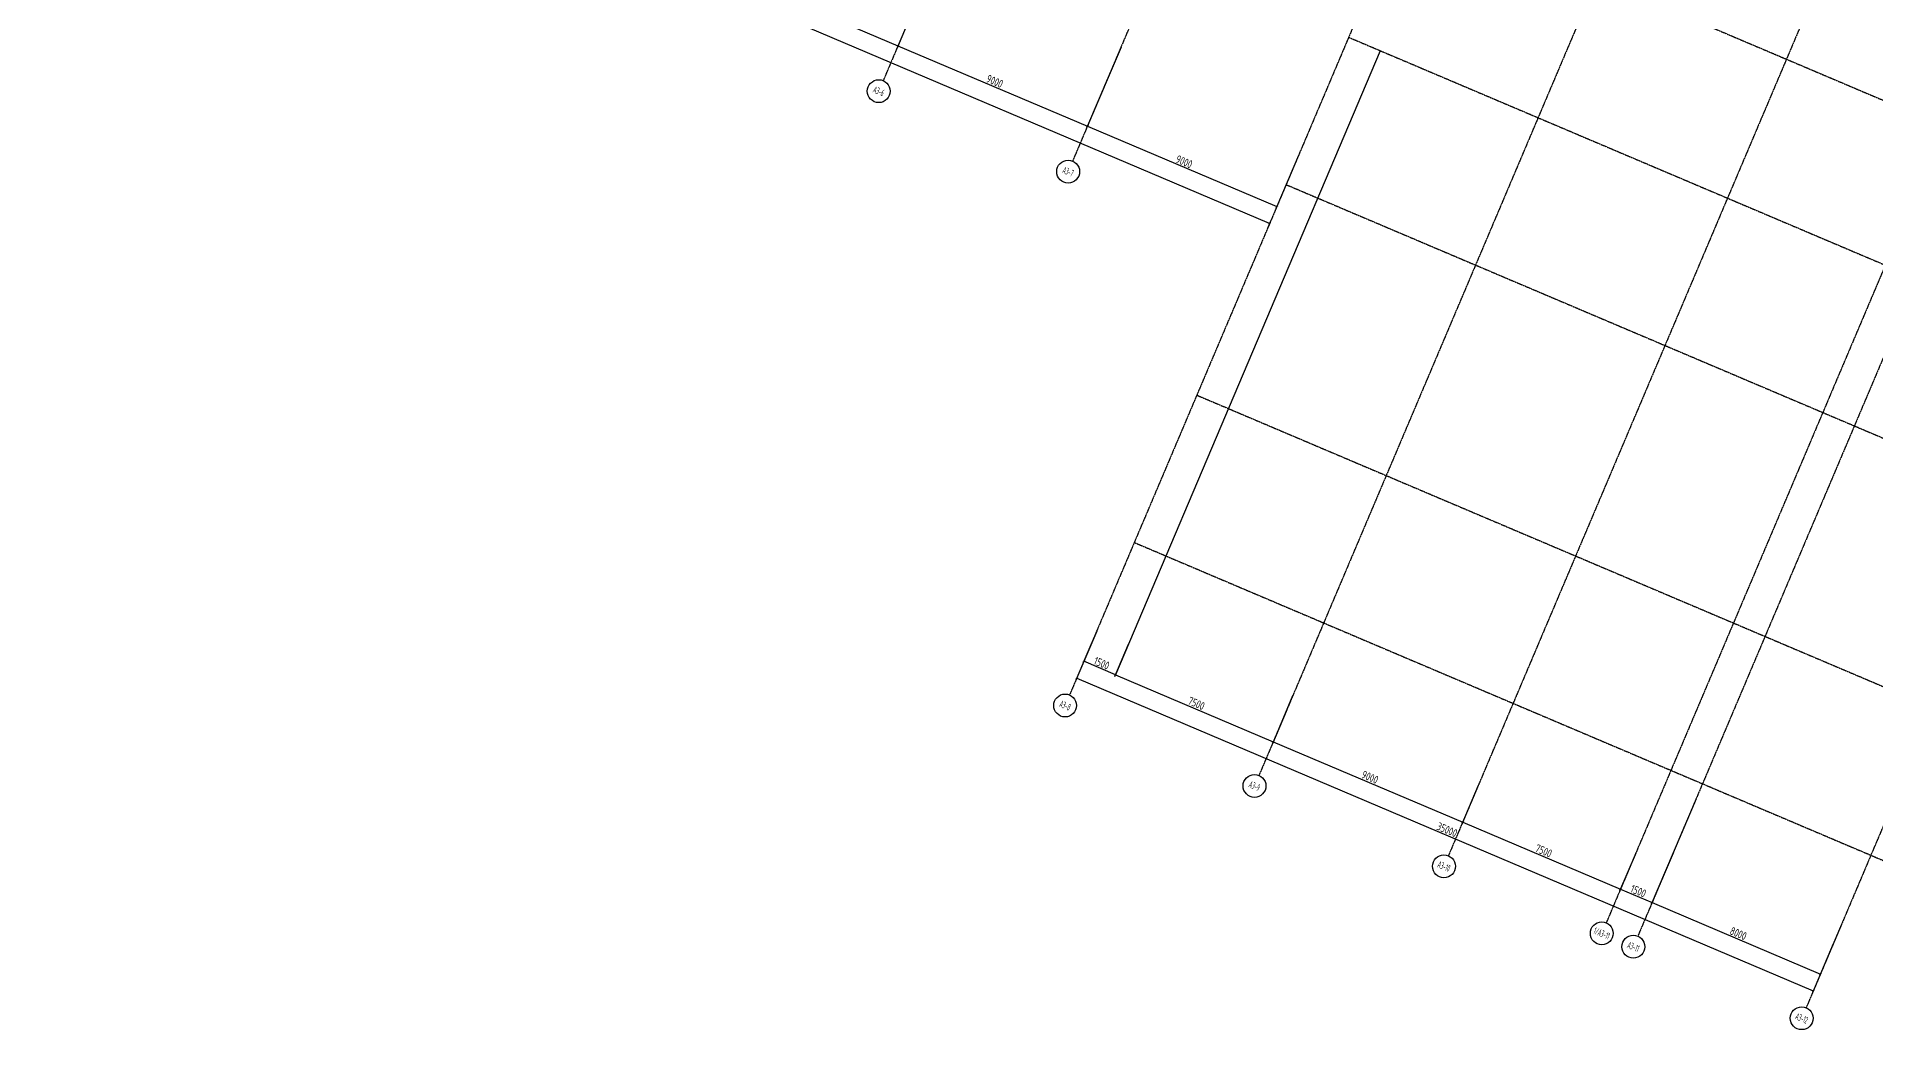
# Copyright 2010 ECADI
# Model space of a CAD drawing. Extents: x 11778731 to 12007717, y -6694179 to -6314888.
# Drawn here: x 11877801 to 11958213, y -6496485 to -6452912 of the extents above; entities that cross this region are included whole.
import ezdxf
from ezdxf.enums import TextEntityAlignment as Align

# ---------------------------------------------------------------- set-up
doc = ezdxf.new("R2010")
doc.units = 0
doc.header["$LTSCALE"] = 10
doc.header["$MEASUREMENT"] = 0
doc.linetypes.add('A3-RG-axis-100$0$CENTER', pattern=[2, 1.25, -0.25, 0.25, -0.25])
for name, color, linetype in [('A3-RG-axis-100$0$A-DIMS-100', 1, 'Continuous'), ('A3-RG-axis-100$0$A-GRID', 1, 'A3-RG-axis-100$0$CENTER'), ('A3-RG-axis-100$0$A-SYMB', 4, 'Continuous')]:
    doc.layers.add(name, color=color, linetype=linetype)
doc.styles.add('A3-RG-axis-100$0$$0$XD2008', font='xd-hzs.shx', dxfattribs={"width": 0.7, "bigfont": 'xd-hztxt.shx'})
doc.styles.add('A3-RG-axis-100$0$XD2008', font='xd-hzs.shx', dxfattribs={"width": 0.7, "bigfont": 'xd-hztxt.shx'})
doc.dimstyles.new('A3-RG-axis-100$0$XD100$0', dxfattribs={"dimscale": 100, "dimtxt": 3.5, "dimasz": 1, "dimexe": 1, "dimexo": 2, "dimgap": 0.5, "dimtad": 1, "dimdec": 0, "dimdsep": 46, "dimtxsty": 'A3-RG-axis-100$0$XD2008', "dimblk1": 'A3-RG-axis-100$0$_ARCHTICK', "dimblk2": 'A3-RG-axis-100$0$_ARCHTICK', "dimsah": 1, "dimcen": 2.5, "dimclrt": 4, "dimaunit": 1, "dimadec": 0, "dimazin": 0, "dimtfac": 1, "dimtdec": 0, "dimtix": 1, "dimtmove": 0, "dimatfit": 3, "dimfxl": 0, "dimtolj": 1, "dimtzin": 0, "dimarcsym": 0})

# ---------------------------------------------------------------- blocks, each defined once
blk = doc.blocks.new('A3-RG-axis-100$0$_ARCHTICK')
at = {"color": 0, "linetype": 'ByBlock', "const_width": 0.15}
blk.add_lwpolyline([(-0.5, -0.5), (0.5, 0.5)], dxfattribs=at)
blk = doc.blocks.new('*D258')
at = {"layer": 'A3-RG-axis-100$0$A-DIMS-100', "color": 0, "lineweight": -2}
for p, q in [((11879441, -6434531), (11877837, -6438311)), ((11931726, -6461076), (11877876, -6438218)), ((11931640, -6461280), (11931765, -6460984))]:
    blk.add_line(p, q, dxfattribs=at)
at = {"layer": 'Defpoints', "color": 0}
for p in [(11879520, -6434347), (11877876, -6438218), (11931561, -6461464)]:
    blk.add_point(p, dxfattribs=at)
at = {"layer": 'A3-RG-axis-100$0$A-DIMS-100', "color": 0, "lineweight": -2, "xscale": 100, "yscale": 100, "zscale": 100}
for p, rotation in [((11877876, -6438218), 157.0000000217818), ((11931726, -6461076), 337.0000000217818)]:
    blk.add_blockref('A3-RG-axis-100$0$_ARCHTICK', p, dxfattribs=dict(at, rotation=rotation))
at = {"layer": 'A3-RG-axis-100$0$A-DIMS-100', "color": 4, "insert": (11904889, -6449440), "char_height": 350, "attachment_point": 5, "rotation": 337, "style": 'A3-RG-axis-100$0$XD2008'}
blk.add_mtext('\\A1;58500', dxfattribs=at)
blk = doc.blocks.new('A3-RG-axis-100$0$$0$ECADI-TAG-GRID')
at = {"color": 13}
blk.add_circle((0, 0), 5, dxfattribs=at)
at = {"style": 'A3-RG-axis-100$0$$0$XD2008', "width": 0.7}
blk.add_attdef('GRID', text='', height=5, dxfattribs=at).set_placement((0, 0), align=Align.MIDDLE)
blk = doc.blocks.new('*D240')
at = {"layer": 'A3-RG-axis-100$0$A-DIMS-100', "color": 0, "lineweight": -2}
for p, q in [((11908781, -6446029), (11907146, -6449882)), ((11907185, -6449790), (11915469, -6453307)), ((11916428, -6451049), (11915430, -6453399))]:
    blk.add_line(p, q, dxfattribs=at)
at = {"layer": 'Defpoints', "color": 0}
for p in [(11908859, -6445845), (11916506, -6450865), (11915469, -6453307)]:
    blk.add_point(p, dxfattribs=at)
at = {"layer": 'A3-RG-axis-100$0$A-DIMS-100', "color": 0, "lineweight": -2, "xscale": 100, "yscale": 100, "zscale": 100}
for p, rotation in [((11907185, -6449790), 156.9999999998815), ((11915469, -6453307), 336.9999999998814)]:
    blk.add_blockref('A3-RG-axis-100$0$_ARCHTICK', p, dxfattribs=dict(at, rotation=rotation))
at = {"layer": 'A3-RG-axis-100$0$A-DIMS-100', "color": 4, "insert": (11911415, -6451341), "char_height": 350, "attachment_point": 5, "rotation": 337, "style": 'A3-RG-axis-100$0$XD2008'}
blk.add_mtext('\\A1;9000', dxfattribs=at)
blk = doc.blocks.new('*D241')
at = {"layer": 'A3-RG-axis-100$0$A-DIMS-100', "color": 0, "lineweight": -2}
for p, q in [((11917085, -6449501), (11915430, -6453399)), ((11915469, -6453307), (11923754, -6456823)), ((11924731, -6454521), (11923715, -6456915))]:
    blk.add_line(p, q, dxfattribs=at)
at = {"layer": 'Defpoints', "color": 0}
for p in [(11917163, -6449317), (11924809, -6454337), (11923754, -6456823)]:
    blk.add_point(p, dxfattribs=at)
at = {"layer": 'A3-RG-axis-100$0$A-DIMS-100', "color": 0, "lineweight": -2, "xscale": 100, "yscale": 100, "zscale": 100}
for p, rotation in [((11915469, -6453307), 156.9999999998815), ((11923754, -6456823), 336.9999999998814)]:
    blk.add_blockref('A3-RG-axis-100$0$_ARCHTICK', p, dxfattribs=dict(at, rotation=rotation))
at = {"layer": 'A3-RG-axis-100$0$A-DIMS-100', "color": 4, "insert": (11919700, -6454858), "char_height": 350, "attachment_point": 5, "rotation": 337, "style": 'A3-RG-axis-100$0$XD2008'}
blk.add_mtext('\\A1;9000', dxfattribs=at)
blk = doc.blocks.new('*D279')
at = {"layer": 'A3-RG-axis-100$0$A-DIMS-100', "color": 0, "lineweight": -2}
for p, q in [((11925224, -6453360), (11923715, -6456915)), ((11923754, -6456823), (11932038, -6460340)), ((11932988, -6458104), (11931999, -6460432))]:
    blk.add_line(p, q, dxfattribs=at)
at = {"layer": 'Defpoints', "color": 0}
for p in [(11925302, -6453176), (11933066, -6457920), (11932038, -6460340)]:
    blk.add_point(p, dxfattribs=at)
at = {"layer": 'A3-RG-axis-100$0$A-DIMS-100', "color": 0, "lineweight": -2, "xscale": 100, "yscale": 100, "zscale": 100}
for p, rotation in [((11923754, -6456823), 156.9999999998815), ((11932038, -6460340), 336.9999999998814)]:
    blk.add_blockref('A3-RG-axis-100$0$_ARCHTICK', p, dxfattribs=dict(at, rotation=rotation))
at = {"layer": 'A3-RG-axis-100$0$A-DIMS-100', "color": 4, "insert": (11927984, -6458374), "char_height": 350, "attachment_point": 5, "rotation": 337, "style": 'A3-RG-axis-100$0$XD2008'}
blk.add_mtext('\\A1;9000', dxfattribs=at)
blk = doc.blocks.new('*D280')
at = {"layer": 'A3-RG-axis-100$0$A-DIMS-100', "color": 0, "lineweight": -2}
for p, q in [((11923947, -6479402), (11923560, -6480313)), ((11924980, -6480807), (11923599, -6480221)), ((11925328, -6479988), (11924941, -6480899))]:
    blk.add_line(p, q, dxfattribs=at)
at = {"layer": 'Defpoints', "color": 0}
for p in [(11924025, -6479217), (11923599, -6480221), (11925406, -6479804)]:
    blk.add_point(p, dxfattribs=at)
at = {"layer": 'A3-RG-axis-100$0$A-DIMS-100', "color": 0, "lineweight": -2, "xscale": 100, "yscale": 100, "zscale": 100}
for p, rotation in [((11923599, -6480221), 156.9999999998815), ((11924980, -6480807), 336.9999999998814)]:
    blk.add_blockref('A3-RG-axis-100$0$_ARCHTICK', p, dxfattribs=dict(at, rotation=rotation))
at = {"layer": 'A3-RG-axis-100$0$A-DIMS-100', "color": 4, "insert": (11924378, -6480307), "char_height": 350, "attachment_point": 5, "rotation": 337, "style": 'A3-RG-axis-100$0$XD2008'}
blk.add_mtext('\\A1;1500', dxfattribs=at)
blk = doc.blocks.new('*D281')
at = {"layer": 'A3-RG-axis-100$0$A-DIMS-100', "color": 0, "lineweight": -2}
for p, q in [((11925541, -6479486), (11924941, -6480899)), ((11924980, -6480807), (11931884, -6483738)), ((11932732, -6481739), (11931845, -6483830))]:
    blk.add_line(p, q, dxfattribs=at)
at = {"layer": 'Defpoints', "color": 0}
for p in [(11925619, -6479302), (11932811, -6481555), (11931884, -6483738)]:
    blk.add_point(p, dxfattribs=at)
at = {"layer": 'A3-RG-axis-100$0$A-DIMS-100', "color": 0, "lineweight": -2, "xscale": 100, "yscale": 100, "zscale": 100}
for p, rotation in [((11924980, -6480807), 156.9999999998815), ((11931884, -6483738), 336.9999999998814)]:
    blk.add_blockref('A3-RG-axis-100$0$_ARCHTICK', p, dxfattribs=dict(at, rotation=rotation))
at = {"layer": 'A3-RG-axis-100$0$A-DIMS-100', "color": 4, "insert": (11928520, -6482065), "char_height": 350, "attachment_point": 5, "rotation": 337, "style": 'A3-RG-axis-100$0$XD2008'}
blk.add_mtext('\\A1;7500', dxfattribs=at)
blk = doc.blocks.new('*D282')
at = {"layer": 'A3-RG-axis-100$0$A-DIMS-100', "color": 0, "lineweight": -2}
for p, q in [((11932445, -6482417), (11931845, -6483830)), ((11931884, -6483738), (11940168, -6487254)), ((11940784, -6485804), (11940129, -6487346))]:
    blk.add_line(p, q, dxfattribs=at)
at = {"layer": 'Defpoints', "color": 0}
for p in [(11932523, -6482233), (11940862, -6485620), (11940168, -6487254)]:
    blk.add_point(p, dxfattribs=at)
at = {"layer": 'A3-RG-axis-100$0$A-DIMS-100', "color": 0, "lineweight": -2, "xscale": 100, "yscale": 100, "zscale": 100}
for p, rotation in [((11931884, -6483738), 156.9999999998815), ((11940168, -6487254), 336.9999999998814)]:
    blk.add_blockref('A3-RG-axis-100$0$_ARCHTICK', p, dxfattribs=dict(at, rotation=rotation))
at = {"layer": 'A3-RG-axis-100$0$A-DIMS-100', "color": 4, "insert": (11936114, -6485289), "char_height": 350, "attachment_point": 5, "rotation": 337, "style": 'A3-RG-axis-100$0$XD2008'}
blk.add_mtext('\\A1;9000', dxfattribs=at)
blk = doc.blocks.new('*D283')
at = {"layer": 'A3-RG-axis-100$0$A-DIMS-100', "color": 0, "lineweight": -2}
for p, q in [((11950378, -6486235), (11948414, -6490863)), ((11947303, -6489640), (11947033, -6490277)), ((11947072, -6490185), (11948453, -6490771))]:
    blk.add_line(p, q, dxfattribs=at)
at = {"layer": 'Defpoints', "color": 0}
for p in [(11950456, -6486051), (11947382, -6489456), (11948453, -6490771)]:
    blk.add_point(p, dxfattribs=at)
at = {"layer": 'A3-RG-axis-100$0$A-DIMS-100', "color": 0, "lineweight": -2, "xscale": 100, "yscale": 100, "zscale": 100}
for p, rotation in [((11947072, -6490185), 156.9999999998815), ((11948453, -6490771), 336.9999999998814)]:
    blk.add_blockref('A3-RG-axis-100$0$_ARCHTICK', p, dxfattribs=dict(at, rotation=rotation))
at = {"layer": 'A3-RG-axis-100$0$A-DIMS-100', "color": 4, "insert": (11947851, -6490271), "char_height": 350, "attachment_point": 5, "rotation": 337, "style": 'A3-RG-axis-100$0$XD2008'}
blk.add_mtext('\\A1;1500', dxfattribs=at)
blk = doc.blocks.new('*D284')
at = {"layer": 'A3-RG-axis-100$0$A-DIMS-100', "color": 0, "lineweight": -2}
for p, q in [((11924160, -6478900), (11923248, -6481050)), ((11923287, -6480958), (11955505, -6494633)), ((11956378, -6492576), (11955465, -6494725))]:
    blk.add_line(p, q, dxfattribs=at)
at = {"layer": 'Defpoints', "color": 0}
for p in [(11924238, -6478716), (11956456, -6492392), (11955505, -6494633)]:
    blk.add_point(p, dxfattribs=at)
at = {"layer": 'A3-RG-axis-100$0$A-DIMS-100', "color": 0, "lineweight": -2, "xscale": 100, "yscale": 100, "zscale": 100}
for p, rotation in [((11923287, -6480958), 156.9999999998815), ((11955505, -6494633), 336.9999999998814)]:
    blk.add_blockref('A3-RG-axis-100$0$_ARCHTICK', p, dxfattribs=dict(at, rotation=rotation))
at = {"layer": 'A3-RG-axis-100$0$A-DIMS-100', "color": 4, "insert": (11939484, -6487588), "char_height": 350, "attachment_point": 5, "rotation": 337, "style": 'A3-RG-axis-100$0$XD2008'}
blk.add_mtext('\\A1;35000', dxfattribs=at)
blk = doc.blocks.new('*D268')
at = {"layer": 'A3-RG-axis-100$0$A-DIMS-100', "color": 0, "lineweight": -2}
for p, q in [((11940846, -6485657), (11940129, -6487346)), ((11940168, -6487254), (11947072, -6490185)), ((11947750, -6488588), (11947033, -6490277))]:
    blk.add_line(p, q, dxfattribs=at)
at = {"layer": 'Defpoints', "color": 0}
for p in [(11940924, -6485473), (11947828, -6488404), (11947072, -6490185)]:
    blk.add_point(p, dxfattribs=at)
at = {"layer": 'A3-RG-axis-100$0$A-DIMS-100', "color": 0, "lineweight": -2, "xscale": 100, "yscale": 100, "zscale": 100}
for p, rotation in [((11940168, -6487254), 156.9999999998906), ((11947072, -6490185), 336.9999999998906)]:
    blk.add_blockref('A3-RG-axis-100$0$_ARCHTICK', p, dxfattribs=dict(at, rotation=rotation))
at = {"layer": 'A3-RG-axis-100$0$A-DIMS-100', "color": 4, "insert": (11943708, -6488512), "char_height": 350, "attachment_point": 5, "rotation": 337, "style": 'A3-RG-axis-100$0$XD2008'}
blk.add_mtext('\\A1;7500', dxfattribs=at)
blk = doc.blocks.new('*D269')
at = {"layer": 'A3-RG-axis-100$0$A-DIMS-100', "color": 0, "lineweight": -2}
for p, q in [((11949371, -6488609), (11948414, -6490863)), ((11948453, -6490771), (11955817, -6493897)), ((11956735, -6491735), (11955778, -6493989))]:
    blk.add_line(p, q, dxfattribs=at)
at = {"layer": 'Defpoints', "color": 0}
for p in [(11949449, -6488425), (11956813, -6491551), (11955817, -6493897)]:
    blk.add_point(p, dxfattribs=at)
at = {"layer": 'A3-RG-axis-100$0$A-DIMS-100', "color": 0, "lineweight": -2, "xscale": 100, "yscale": 100, "zscale": 100}
for p, rotation in [((11948453, -6490771), 156.9999999998906), ((11955817, -6493897), 336.9999999998906)]:
    blk.add_blockref('A3-RG-axis-100$0$_ARCHTICK', p, dxfattribs=dict(at, rotation=rotation))
at = {"layer": 'A3-RG-axis-100$0$A-DIMS-100', "color": 4, "insert": (11952223, -6492127), "char_height": 350, "attachment_point": 5, "rotation": 337, "style": 'A3-RG-axis-100$0$XD2008'}
blk.add_mtext('\\A1;8000', dxfattribs=at)
blk = doc.blocks.new('A3-RG-axis-100')
at = {"layer": 'A3-RG-axis-100$0$A-DIMS-100'}
blk.add_line((11936562.6, -6453520.7), (11924980.1, -6480807.3), dxfattribs=at)
at = {"layer": 'A3-RG-axis-100$0$A-GRID'}
for p, q in [((11932913.4, -6412211.1), (11914822.5, -6454830.7)), ((11941198, -6415727.7), (11923107, -6458347.2)), ((11949482.5, -6419244.3), (11922974.2, -6481694)), ((11979102.4, -6418565.4), (11947827.8, -6492243.7)), ((11957767.1, -6422760.8), (11931258.7, -6485210.6)), ((11966051.6, -6426277.4), (11939543.3, -6488727.1)), ((11937760.6, -6446859.4), (11980462.8, -6464985.4)), ((11975448.6, -6447648), (11955191.9, -6495369.6)), ((11935181.8, -6452934.6), (11977884, -6471060.6)), ((11932446.7, -6459378.2), (11975148.9, -6477504.2)), ((11958654.7, -6462898.3), (11946447.1, -6491657.6)), ((11928539.4, -6468583.2), (11971241.6, -6486709.2)), ((11925804.3, -6475026.8), (11968506.5, -6493152.8))]:
    blk.add_line(p, q, dxfattribs=at)
at = {"layer": 'A3-RG-axis-100$0$A-SYMB'}
ref = blk.add_blockref('A3-RG-axis-100$0$$0$ECADI-TAG-GRID', (11914627.1, -6455290.9), dxfattribs=dict(at, xscale=100, yscale=100, zscale=100, rotation=337))
ref.add_attrib('GRID', 'A3-6', dxfattribs={"layer": '0', "height": 300, "rotation": 337, "style": 'A3-RG-axis-100$0$$0$XD2008', "width": 0.5}).set_placement((11914627.1, -6455290.9), align=Align.MIDDLE)
ref = blk.add_blockref('A3-RG-axis-100$0$$0$ECADI-TAG-GRID', (11922911.7, -6458807.5), dxfattribs=dict(at, xscale=100, yscale=100, zscale=100, rotation=337))
ref.add_attrib('GRID', 'A3-7', dxfattribs={"layer": '0', "height": 300, "rotation": 337, "style": 'A3-RG-axis-100$0$$0$XD2008', "width": 0.5}).set_placement((11922911.7, -6458807.5), align=Align.MIDDLE)
ref = blk.add_blockref('A3-RG-axis-100$0$$0$ECADI-TAG-GRID', (11922778.8, -6482154.2), dxfattribs=dict(at, xscale=100, yscale=100, zscale=100, rotation=337))
ref.add_attrib('GRID', 'A3-8', dxfattribs={"layer": '0', "height": 300, "rotation": 337, "style": 'A3-RG-axis-100$0$$0$XD2008', "width": 0.5}).set_placement((11922778.8, -6482154.2), align=Align.MIDDLE)
ref = blk.add_blockref('A3-RG-axis-100$0$$0$ECADI-TAG-GRID', (11931063.4, -6485670.8), dxfattribs=dict(at, xscale=100, yscale=100, zscale=100, rotation=337))
ref.add_attrib('GRID', 'A3-9', dxfattribs={"layer": '0', "height": 300, "rotation": 337, "style": 'A3-RG-axis-100$0$$0$XD2008', "width": 0.5}).set_placement((11931063.4, -6485670.8), align=Align.MIDDLE)
ref = blk.add_blockref('A3-RG-axis-100$0$$0$ECADI-TAG-GRID', (11939347.9, -6489187.4), dxfattribs=dict(at, xscale=100, yscale=100, zscale=100, rotation=337))
ref.add_attrib('GRID', 'A3-10', dxfattribs={"layer": '0', "height": 300, "rotation": 337, "style": 'A3-RG-axis-100$0$$0$XD2008', "width": 0.5}).set_placement((11939347.9, -6489187.4), align=Align.MIDDLE)
ref = blk.add_blockref('A3-RG-axis-100$0$$0$ECADI-TAG-GRID', (11946251.7, -6492117.9), dxfattribs=dict(at, xscale=100, yscale=100, zscale=100, rotation=337))
ref.add_attrib('GRID', '1/A3-11', dxfattribs={"layer": '0', "height": 300, "rotation": 337, "style": 'A3-RG-axis-100$0$$0$XD2008', "width": 0.5}).set_placement((11946251.7, -6492117.9), align=Align.MIDDLE)
ref = blk.add_blockref('A3-RG-axis-100$0$$0$ECADI-TAG-GRID', (11947632.5, -6492704), dxfattribs=dict(at, xscale=100, yscale=100, zscale=100, rotation=337))
ref.add_attrib('GRID', 'A3-11', dxfattribs={"layer": '0', "height": 300, "rotation": 337, "style": 'A3-RG-axis-100$0$$0$XD2008', "width": 0.5}).set_placement((11947632.5, -6492704), align=Align.MIDDLE)
ref = blk.add_blockref('A3-RG-axis-100$0$$0$ECADI-TAG-GRID', (11954996.6, -6495829.9), dxfattribs=dict(at, xscale=100, yscale=100, zscale=100, rotation=337))
ref.add_attrib('GRID', 'A3-12', dxfattribs={"layer": '0', "height": 300, "rotation": 337, "style": 'A3-RG-axis-100$0$$0$XD2008', "width": 0.5}).set_placement((11954996.6, -6495829.9), align=Align.MIDDLE)
at = {"layer": 'A3-RG-axis-100$0$A-DIMS-100'}
for base, p1, p2, picture, middle in [((11877876.4, -6438218.5), (11931561.4, -6461463.7), (11879519.6, -6434347.3), '*D258', (11904889, -6449440.2)), ((11915469.4, -6453306.7), (11908859.4, -6445845), (11916505.7, -6450865.3), '*D240', (11911415, -6451341.3)), ((11923753.9, -6456823.3), (11917163.1, -6449316.5), (11924809.4, -6454336.8), '*D241', (11919699.6, -6454857.9)), ((11932038.5, -6460339.8), (11925302.2, -6453175.7), (11933065.8, -6457919.6), '*D279', (11927984.1, -6458374.4)), ((11955504.5, -6494633.2), (11924238.1, -6478716.3), (11956455.9, -6492391.9), '*D284', (11939483.6, -6487588.3)), ((11931883.9, -6483737.7), (11925618.9, -6479302.4), (11932810.5, -6481554.8), '*D281', (11928519.9, -6482065.4)), ((11940168.4, -6487254.3), (11932522.7, -6482232.9), (11940862.3, -6485619.7), '*D282', (11936114.1, -6485288.9)), ((11947072.2, -6490184.8), (11940924.5, -6485473.3), (11947828.2, -6488403.8), '*D268', (11943708.3, -6488512.5)), ((11955817.1, -6493896.8), (11949448.7, -6488425.2), (11956812.8, -6491551.1), '*D269', (11952223, -6492126.7))]:
    dim = blk.add_linear_dim(base=base, p1=p1, p2=p2, angle=337, dimstyle='A3-RG-axis-100$0$XD100$0', override={"dimasz": 1}, dxfattribs=at)
    dim.commit()
    dim.dimension.update_dxf_attribs({"geometry": picture, "text_midpoint": middle})
for base, p1, p2, picture, middle in [((11923599.4, -6480221.2), (11925406.2, -6479803.6), (11924025.4, -6479217.5), '*D280', (11924289.7, -6480514.2)), ((11948453, -6490770.9), (11947381.6, -6489455.9), (11950456.3, -6486051.3), '*D283', (11947762.6, -6490477.9))]:
    dim = blk.add_linear_dim(base=base, p1=p1, p2=p2, angle=337, dimstyle='A3-RG-axis-100$0$XD100$0', override={"dimasz": 1}, dxfattribs=at)
    dim.commit()
    dim.dimension.update_dxf_attribs({"geometry": picture, "text_midpoint": middle, "dimtype": 128})

msp = doc.modelspace()

# ---------------------------------------------------------------- block references
msp.add_blockref('A3-RG-axis-100', (0, 0))

doc.saveas('drawing.dxf')
